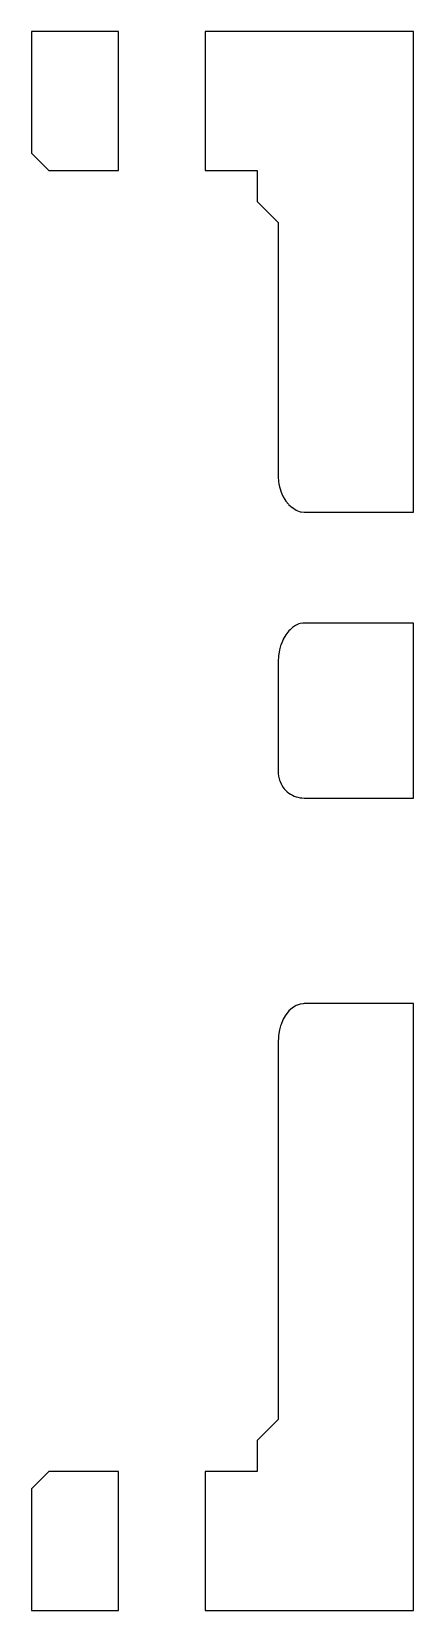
# Model space of a CAD drawing. Header units: metres. Extents: x 0 to 47.5, y 0 to 45.5.
# Drawn here: x 0 to 11, y 0 to 45.5 of the extents above.
import ezdxf

# ---------------------------------------------------------------- set-up
doc = ezdxf.new("R2010")
doc.units = ezdxf.units.M

msp = doc.modelspace()

# ---------------------------------------------------------------- linework, layer by layer
for p, q in [((2.50596, 45.5), (0, 45.5)), ((0, 45.5), (0, 42)), ((2.50596, 41.5), (2.50596, 45.5)), ((11, 45.5), (4.99856, 45.5)), ((4.99856, 45.5), (4.99856, 41.5)), ((11, 31.6466), (11, 45.5)), ((0, 42), (0.5, 41.5)), ((0.5, 41.5), (2.50596, 41.5)), ((4.99856, 41.5), (6.5, 41.5)), ((6.5, 41.5), (6.5, 40.6041)), ((6.5, 40.6041), (7.10409, 40)), ((7.10409, 40), (7.10409, 32.6658)), ((7.10409, 32.6658), (7.1126, 32.5364)), ((7.1126, 32.5364), (7.11332, 32.5254)), ((7.11332, 32.5254), (7.12467, 32.4688)), ((7.12467, 32.4688), (7.14079, 32.3771)), ((7.14079, 32.3771), (7.14742, 32.3552)), ((7.14742, 32.3552), (7.18583, 32.2286)), ((7.18583, 32.2286), (7.21013, 32.1745)), ((7.21013, 32.1745), (7.24732, 32.0916)), ((7.24732, 32.0916), (7.29546, 32.0147)), ((7.29546, 32.0147), (7.32376, 31.9695)), ((7.32376, 31.9695), (7.39868, 31.8821)), ((7.39868, 31.8821), (7.41325, 31.8651)), ((7.41325, 31.8651), (7.51047, 31.7838)), ((7.51047, 31.7838), (7.51359, 31.7807)), ((7.51359, 31.7807), (7.51429, 31.7802)), ((7.51429, 31.7802), (7.62232, 31.7068)), ((7.62232, 31.7068), (7.63954, 31.7)), ((7.63954, 31.7), (7.73676, 31.6617)), ((7.73676, 31.6617), (7.76329, 31.6583)), ((7.76329, 31.6583), (7.85409, 31.6466)), ((7.85409, 31.6466), (11, 31.6466)), ((7.41316, 28.2284), (7.32376, 28.1166)), ((7.41325, 28.2285), (7.41316, 28.2284)), ((7.44464, 28.2566), (7.41325, 28.2285)), ((7.5038, 28.3148), (7.44464, 28.2566)), ((7.51359, 28.3244), (7.5038, 28.3148)), ((7.59904, 28.3813), (7.51359, 28.3244)), ((7.62232, 28.3967), (7.59904, 28.3813)), ((7.70254, 28.4277), (7.62232, 28.3967)), ((7.73676, 28.4408), (7.70254, 28.4277)), ((7.81386, 28.4506), (7.73676, 28.4408)), ((7.85409, 28.4557), (7.81386, 28.4506)), ((11, 28.4557), (7.85409, 28.4557)), ((11, 23.4079), (11, 28.4557)), ((7.18514, 27.8364), (7.14079, 27.6798)), ((7.18583, 27.8389), (7.18514, 27.8364)), ((7.24671, 27.9842), (7.18583, 27.8389)), ((7.24732, 27.9857), (7.24671, 27.9842)), ((7.32336, 28.116), (7.24732, 27.9857)), ((7.32376, 28.1166), (7.32336, 28.116)), ((7.11307, 27.5077), (7.10409, 27.3407)), ((7.10409, 27.3407), (7.10409, 24.1585)), ((7.11332, 27.5123), (7.11307, 27.5077)), ((7.14021, 27.6762), (7.11332, 27.5123)), ((7.14079, 27.6798), (7.14021, 27.6762)), ((7.10409, 24.1585), (7.10731, 24.1175)), ((7.10731, 24.1175), (7.11332, 24.0411)), ((7.11332, 24.0411), (7.12333, 23.9993)), ((7.12333, 23.9993), (7.14079, 23.9266)), ((7.14079, 23.9266), (7.15791, 23.8852)), ((7.15791, 23.8852), (7.18583, 23.8177)), ((7.18583, 23.8177), (7.21015, 23.778)), ((7.21015, 23.778), (7.24732, 23.7173)), ((7.24732, 23.7173), (7.27869, 23.6806)), ((7.27869, 23.6806), (7.32376, 23.6278)), ((7.32376, 23.6278), (7.36169, 23.5953)), ((7.36169, 23.5953), (7.41325, 23.5513)), ((7.41325, 23.5513), (7.45694, 23.5245)), ((7.45694, 23.5245), (7.51359, 23.4897)), ((7.51359, 23.4897), (7.56189, 23.4697)), ((7.56189, 23.4697), (7.62232, 23.4447)), ((7.62232, 23.4447), (7.6738, 23.4323)), ((7.6738, 23.4323), (7.73676, 23.4172)), ((7.73676, 23.4172), (7.78978, 23.413)), ((7.78978, 23.413), (7.85409, 23.4079)), ((7.85409, 23.4079), (11, 23.4079)), ((7.51359, 17.3685), (7.41325, 17.2785)), ((7.59603, 17.4184), (7.51359, 17.3685)), ((7.62232, 17.4344), (7.59603, 17.4184)), ((7.70947, 17.465), (7.62232, 17.4344)), ((7.73676, 17.4746), (7.70947, 17.465)), ((7.82628, 17.4849), (7.73676, 17.4746)), ((7.85409, 17.4881), (7.82628, 17.4849)), ((11, 17.4881), (7.85409, 17.4881)), ((11, 0), (11, 17.4881)), ((7.17305, 16.8437), (7.14079, 16.7298)), ((7.18583, 16.8889), (7.17305, 16.8437)), ((7.23056, 16.9957), (7.18583, 16.8889)), ((7.24732, 17.0357), (7.23056, 16.9957)), ((7.30368, 17.1323), (7.24732, 17.0357)), ((7.32376, 17.1667), (7.30368, 17.1323)), ((7.39051, 17.2501), (7.32376, 17.1667)), ((7.41325, 17.2785), (7.39051, 17.2501)), ((7.11047, 16.5095), (7.10409, 16.3907)), ((7.10409, 16.3907), (7.10409, 5.5)), ((7.11332, 16.5624), (7.11047, 16.5095)), ((7.13267, 16.6803), (7.11332, 16.5624)), ((7.14079, 16.7298), (7.13267, 16.6803)), ((7.10409, 5.5), (6.5, 4.89591)), ((6.5, 4.89591), (6.5, 4)), ((0.5, 4), (0, 3.5)), ((2.50596, 4), (0.5, 4)), ((2.50596, 0), (2.50596, 4)), ((6.5, 4), (4.99856, 4)), ((4.99856, 4), (4.99856, 0)), ((0, 3.5), (0, 0)), ((0, 0), (2.50596, 0)), ((4.99856, 0), (11, 0))]:
    msp.add_line(p, q)

doc.saveas('drawing.dxf')
